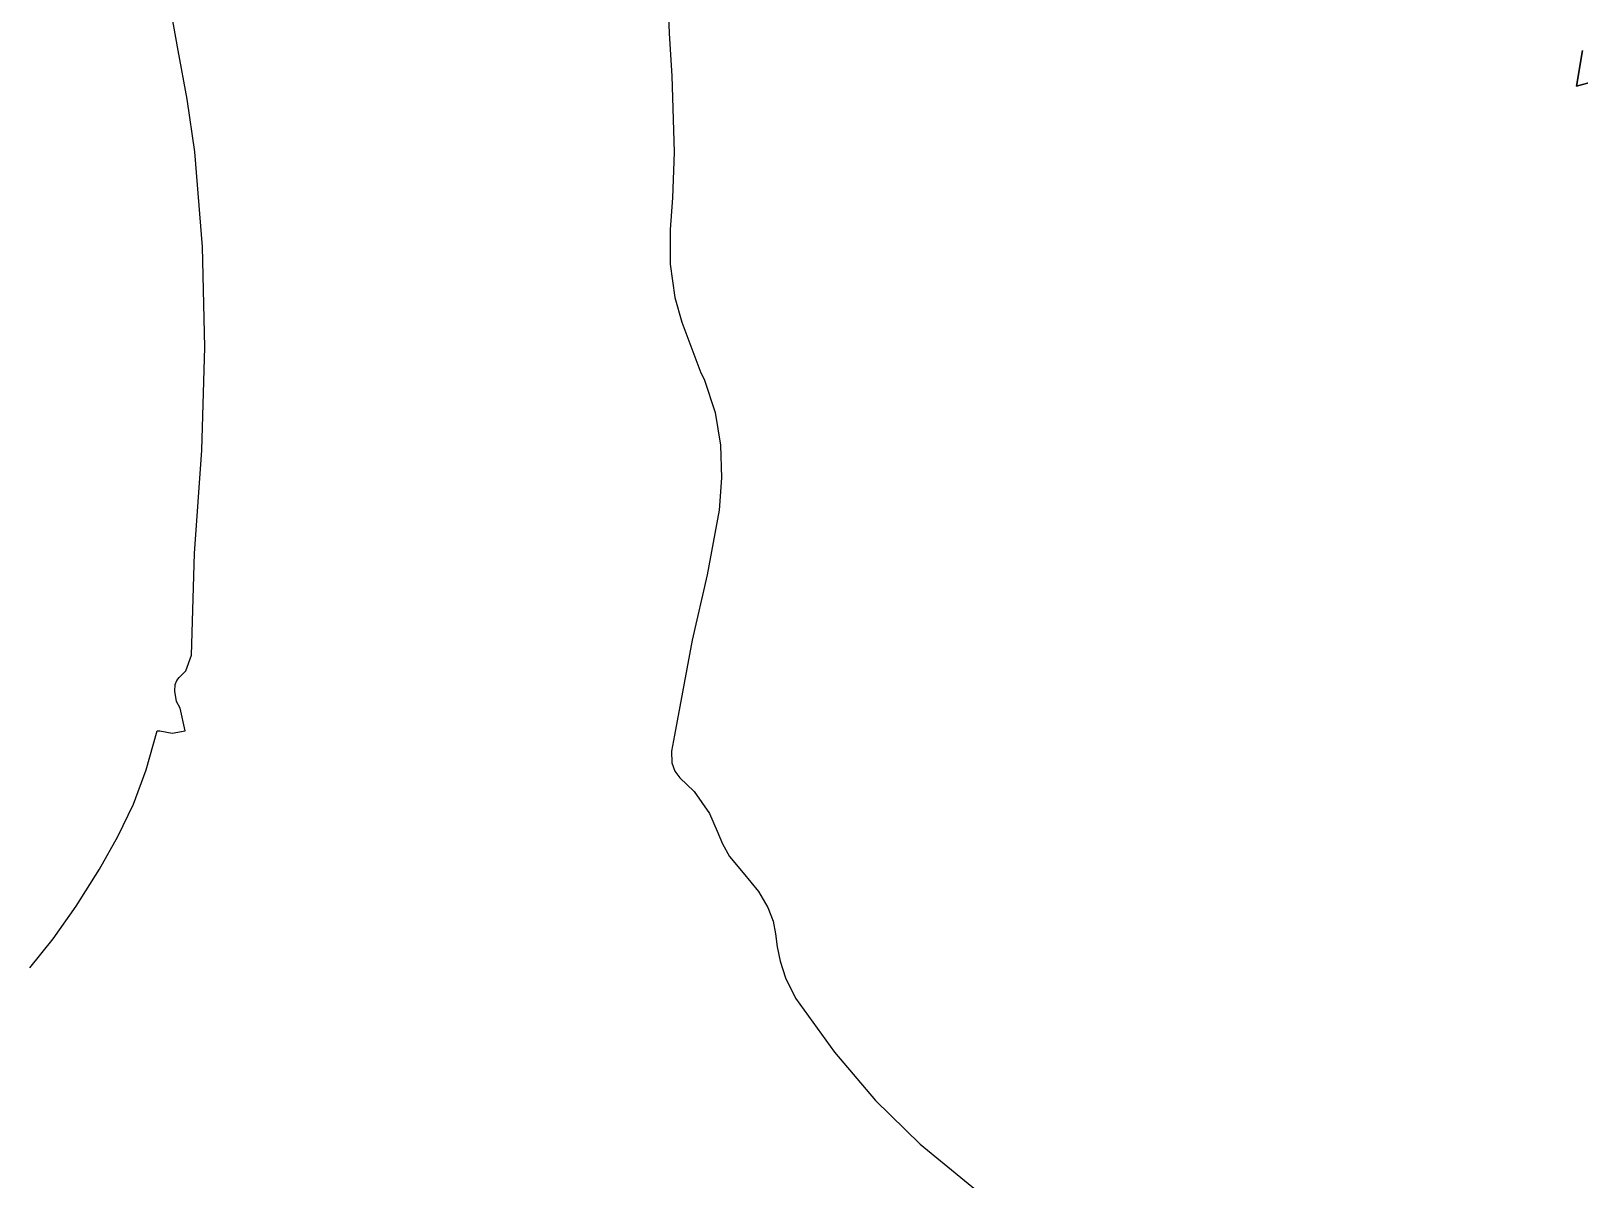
# Model space of a CAD drawing. Extents: x -7.8 to 4, y -2.2 to 5.8.
# Drawn here: x -6.3768 to -5.9795, y 4.0151 to 4.3097 of the extents above; entities that cross this region are included whole.
import ezdxf

# ---------------------------------------------------------------- set-up
doc = ezdxf.new("R2010")
doc.units = 0
doc.layers.add('LAYER_1', color=7, linetype='CONTINUOUS')

msp = doc.modelspace()

# ---------------------------------------------------------------- linework, layer by layer
at = {"layer": 'LAYER_1'}
for points in [[(-6.37707, 4.06933), (-6.37104, 4.07679), (-6.36517, 4.08518), (-6.35922, 4.09465), (-6.35446, 4.103), (-6.35048, 4.11129), (-6.34718, 4.12014), (-6.34442, 4.13017), (-6.34366, 4.1301), (-6.34049, 4.1295), (-6.33723, 4.13017), (-6.3385, 4.13598), (-6.33942, 4.13765), (-6.33982, 4.14028), (-6.33977, 4.14199), (-6.33937, 4.14307), (-6.33872, 4.14381), (-6.33704, 4.14554), (-6.33555, 4.14958), (-6.3348, 4.17561), (-6.3329, 4.20214), (-6.33217, 4.22861), (-6.33272, 4.25436), (-6.3347, 4.27872), (-6.33666, 4.29224), (-6.33896, 4.30467), (-6.34125, 4.31707)], [(-6.21329, 4.31835), (-6.21296, 4.30904), (-6.21234, 4.29818), (-6.2117, 4.27863), (-6.21213, 4.26693), (-6.21277, 4.25878), (-6.21272, 4.24989), (-6.21157, 4.24133), (-6.20977, 4.23498), (-6.20482, 4.22201), (-6.20402, 4.22036), (-6.20122, 4.21184), (-6.19981, 4.20342), (-6.19954, 4.19507), (-6.20019, 4.18676), (-6.20325, 4.17017), (-6.2071, 4.15341), (-6.21164, 4.12901), (-6.21242, 4.12493), (-6.21234, 4.12195), (-6.21157, 4.11977), (-6.21024, 4.11804), (-6.2066, 4.11459), (-6.20267, 4.10897), (-6.20069, 4.10441), (-6.19933, 4.10111), (-6.19747, 4.09793), (-6.19397, 4.0937), (-6.19003, 4.08888), (-6.18764, 4.08484), (-6.18633, 4.08132), (-6.18568, 4.07802), (-6.18523, 4.07469), (-6.18452, 4.07102), (-6.18311, 4.06674), (-6.18056, 4.06159), (-6.17052, 4.04767), (-6.16002, 4.03528), (-6.14853, 4.02412), (-6.13012, 4.00898)], [(-5.97641, 4.29654), (-5.98017, 4.29552), (-5.97863, 4.30472)]]:
    msp.add_lwpolyline(points, dxfattribs=at)
at = {"layer": 'LAYER_1', "color": 7}
msp.add_lwpolyline([(-5.97863, 4.30472), (-5.98017, 4.29552), (-5.97641, 4.29654)], dxfattribs=at)

doc.saveas('drawing.dxf')
